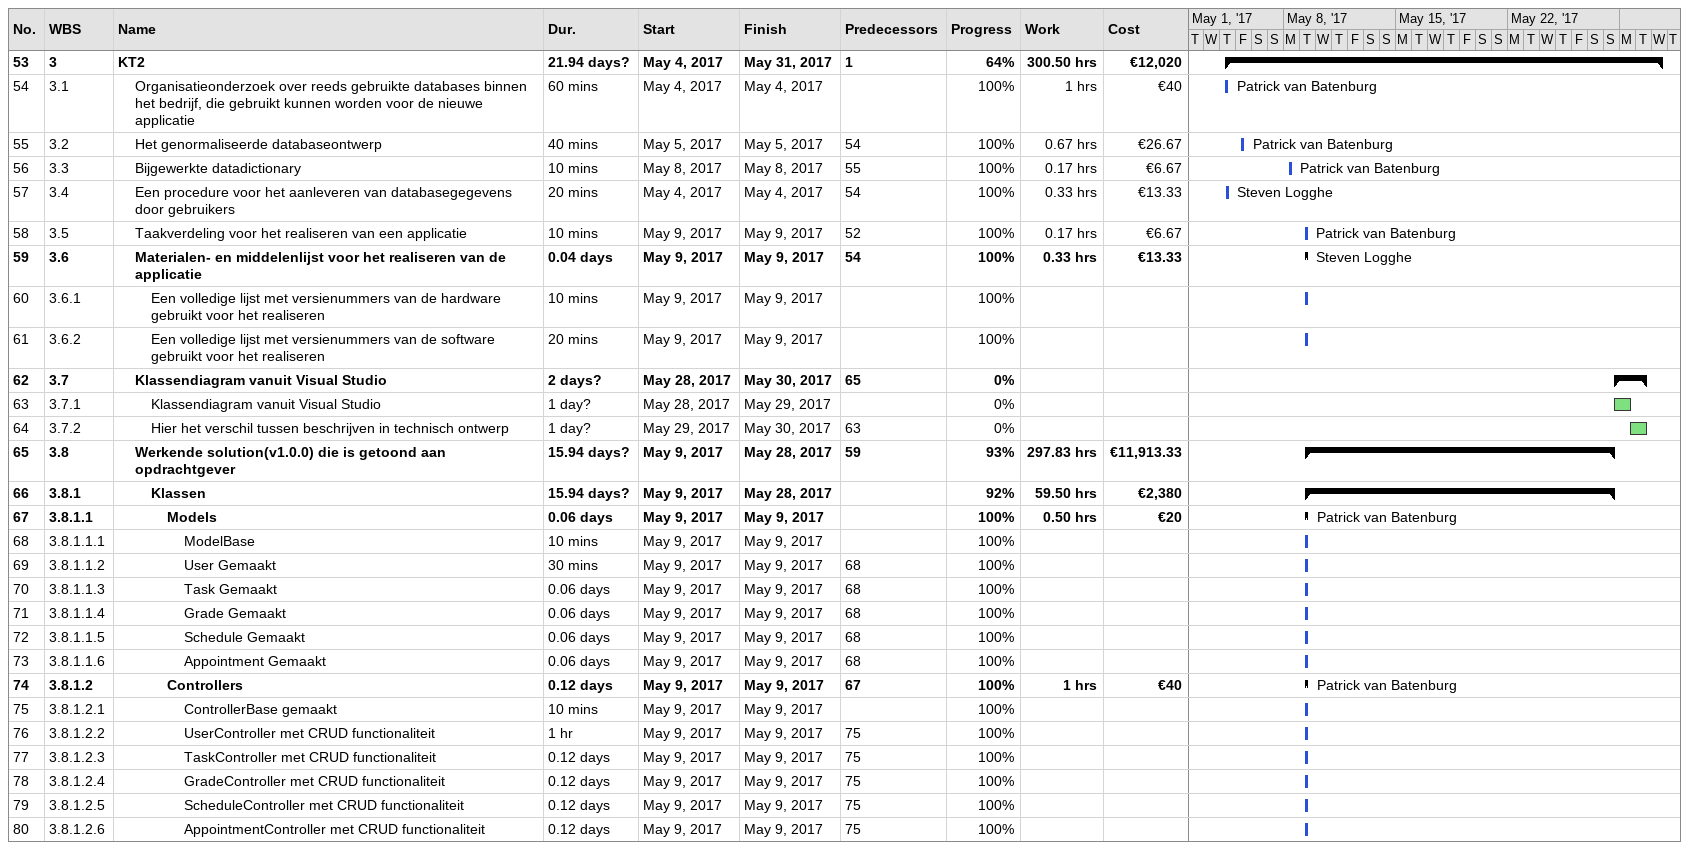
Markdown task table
| ID | WBS | Task | Duration | Start | Finish | Predecessors | Resources | % complete | Work (h) | Cost (€) |
|---|---|---|---|---|---|---|---|---|---|---|
| 53 | 3 | **KT2** | 21.94d? | 2017-05-04 | 2017-05-31 | 1 |  | 64 | 300.50 | 12020 |
| 54 | 3.1 | Organisatieonderzoek over reeds gebruikte databases binnen het bedrijf, die gebruikt kunnen worden voor de nieuwe applicatie | 60min | 2017-05-04 | 2017-05-04 |  | Patrick van Batenburg | 100 | 1 | 40 |
| 55 | 3.2 | Het genormaliseerde databaseontwerp | 40min | 2017-05-05 | 2017-05-05 | 54 | Patrick van Batenburg | 100 | 0.67 | 26.67 |
| 56 | 3.3 | Bijgewerkte datadictionary | 10min | 2017-05-08 | 2017-05-08 | 55 | Patrick van Batenburg | 100 | 0.17 | 6.67 |
| 57 | 3.4 | Een procedure voor het aanleveren van databasegegevens door gebruikers | 20min | 2017-05-04 | 2017-05-04 | 54 | Steven Logghe | 100 | 0.33 | 13.33 |
| 58 | 3.5 | Taakverdeling voor het realiseren van een applicatie | 10min | 2017-05-09 | 2017-05-09 | 52 | Patrick van Batenburg | 100 | 0.17 | 6.67 |
| 59 | 3.6 | **Materialen- en middelenlijst voor het realiseren van de applicatie** | 0.04d | 2017-05-09 | 2017-05-09 | 54 | Steven Logghe | 100 | 0.33 | 13.33 |
| 60 | 3.6.1 | Een volledige lijst met versienummers van de hardware gebruikt voor het realiseren | 10min | 2017-05-09 | 2017-05-09 |  |  | 100 |  |  |
| 61 | 3.6.2 | Een volledige lijst met versienummers van de software gebruikt voor het realiseren | 20min | 2017-05-09 | 2017-05-09 |  |  | 100 |  |  |
| 62 | 3.7 | **Klassendiagram vanuit Visual Studio** | 2d? | 2017-05-28 | 2017-05-30 | 65 |  | 0 |  |  |
| 63 | 3.7.1 | Klassendiagram vanuit Visual Studio | 1d? | 2017-05-28 | 2017-05-29 |  |  | 0 |  |  |
| 64 | 3.7.2 | Hier het verschil tussen beschrijven in technisch ontwerp | 1d? | 2017-05-29 | 2017-05-30 | 63 |  | 0 |  |  |
| 65 | 3.8 | **Werkende solution(v1.0.0) die is getoond aan opdrachtgever** | 15.94d? | 2017-05-09 | 2017-05-28 | 59 |  | 93 | 297.83 | 11913.33 |
| 66 | 3.8.1 | **Klassen** | 15.94d? | 2017-05-09 | 2017-05-28 |  |  | 92 | 59.50 | 2380 |
| 67 | 3.8.1.1 | **Models** | 0.06d | 2017-05-09 | 2017-05-09 |  | Patrick van Batenburg | 100 | 0.50 | 20 |
| 68 | 3.8.1.1.1 | ModelBase | 10min | 2017-05-09 | 2017-05-09 |  |  | 100 |  |  |
| 69 | 3.8.1.1.2 | User Gemaakt | 30min | 2017-05-09 | 2017-05-09 | 68 |  | 100 |  |  |
| 70 | 3.8.1.1.3 | Task Gemaakt | 0.06d | 2017-05-09 | 2017-05-09 | 68 |  | 100 |  |  |
| 71 | 3.8.1.1.4 | Grade Gemaakt | 0.06d | 2017-05-09 | 2017-05-09 | 68 |  | 100 |  |  |
| 72 | 3.8.1.1.5 | Schedule Gemaakt | 0.06d | 2017-05-09 | 2017-05-09 | 68 |  | 100 |  |  |
| 73 | 3.8.1.1.6 | Appointment Gemaakt | 0.06d | 2017-05-09 | 2017-05-09 | 68 |  | 100 |  |  |
| 74 | 3.8.1.2 | **Controllers** | 0.12d | 2017-05-09 | 2017-05-09 | 67 | Patrick van Batenburg | 100 | 1 | 40 |
| 75 | 3.8.1.2.1 | ControllerBase gemaakt | 10min | 2017-05-09 | 2017-05-09 |  |  | 100 |  |  |
| 76 | 3.8.1.2.2 | UserController met CRUD functionaliteit | 1h | 2017-05-09 | 2017-05-09 | 75 |  | 100 |  |  |
| 77 | 3.8.1.2.3 | TaskController met CRUD functionaliteit | 0.12d | 2017-05-09 | 2017-05-09 | 75 |  | 100 |  |  |
| 78 | 3.8.1.2.4 | GradeController met CRUD functionaliteit | 0.12d | 2017-05-09 | 2017-05-09 | 75 |  | 100 |  |  |
| 79 | 3.8.1.2.5 | ScheduleController met CRUD functionaliteit | 0.12d | 2017-05-09 | 2017-05-09 | 75 |  | 100 |  |  |
| 80 | 3.8.1.2.6 | AppointmentController met CRUD functionaliteit | 0.12d | 2017-05-09 | 2017-05-09 | 75 |  | 100 |  |  |
